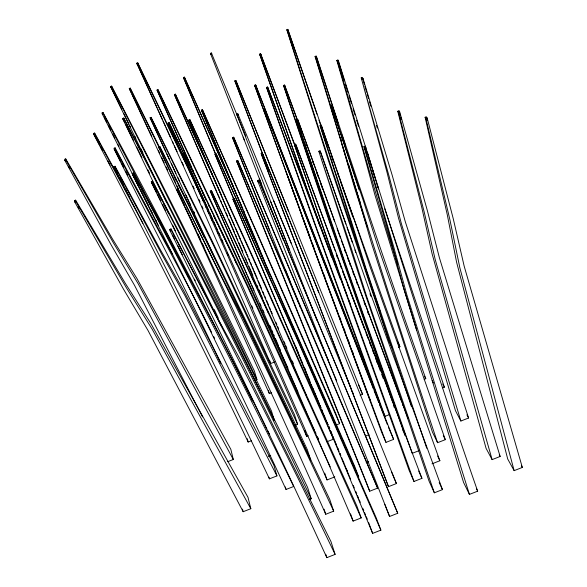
<?xml version="1.0" encoding="UTF-8"?>
<svg xmlns="http://www.w3.org/2000/svg" width="587" height="587" viewBox="0 0 587 587"><rect width="100%" height="100%" fill="white"/><g stroke="black" fill="none" stroke-linecap="round" stroke-linejoin="round"><path stroke-width="0.88" d="M274.826 361.908L270.651 363.551L193.299 187.884L136.808 63.213L137.74 62.838L190.958 173.407M137.065 64.115L137.996 63.748L137.74 62.838M166.649 202.427L110.921 87.412L110.701 86.472L111.633 86.106C160.508 180.451 208.304 275.31 254.398 371.05L256.937 379.613L255.257 380.273M110.921 87.412L111.853 87.045L111.633 86.106M244.559 140.682L210.425 53.358L211.393 52.977L245.821 136.272M271.678 392.732L269.374 393.635L188.779 215.451L168.909 173.979L129.272 88.498L130.248 88.109L159.415 147.095M129.529 89.481L130.505 89.092L130.248 88.109M392.586 348.671L388.821 340.893L328.045 159.407L286.808 29.739L287.784 29.35L328.779 147.689M286.808 29.739L287.292 30.641L288.276 30.253M215.862 154.968L183.438 77.499L184.413 77.117L233.017 186.057M183.775 78.46L184.744 78.078L184.413 77.117M206.125 200.284L157.037 90.068L158.013 89.686L215.671 210.975L288.004 368.174M252.579 401.104C204.54 303.912 154.403 207.864 102.974 112.447L101.999 112.829L102.219 113.849L158.16 225.247M157.338 91.058L158.314 90.669L158.013 89.686M102.219 113.849L103.195 113.46L102.974 112.447M320.076 226.428L259.601 54.143L260.584 53.755L298.042 153.486M259.601 54.143L260.048 55.083L261.032 54.694M268.164 312.563L230.199 223.192L174.383 94.522L175.381 94.133L211.958 173.884M174.713 95.534L175.711 95.145L175.381 94.133M162.68 201.605L123.043 119.484L122.793 118.427L123.791 118.031C174.42 215.011 223.911 312.533 271.488 411.047L274.356 420.534C225.885 319.225 175.528 218.885 124.048 119.088L123.791 118.031M123.043 119.484L124.048 119.088M251.375 440.771L248.162 442.033C198.78 338.479 146.985 236.187 93.81 134.555L93.59 133.447L94.624 133.044L129.463 196.916M93.81 134.555L94.837 134.152L94.624 133.044M262.323 153.361L234.829 80.845L235.842 80.441L288.694 211.672M234.829 80.845L235.255 81.85L236.268 81.454M215.348 259.212L150.096 117.76L151.108 117.356L211.914 240.465L294.432 414.62L297.609 424.276L295.217 425.215M150.389 118.831L151.409 118.427L151.108 117.356M437.572 442.701C400.195 331.384 364.938 219.421 330.804 107.076L330.173 105.917L331.303 105.469L363.5 201.216L378.013 246.65L445.306 439.663L437.572 442.701L432.436 432.061L371.395 242.959L358.371 198.039L315.065 56.491L316.085 56.088L316.642 57.071C351.76 164.705 387.89 271.979 425.766 378.681L424.166 379.312M315.065 56.491L315.615 57.475L316.642 57.071M227.683 461.712L233.31 459.496L230.838 449.334L137.035 278.7L112.726 239.364L65.7 158.872L64.665 159.282L64.841 160.427L111.002 244.647L134.474 285.245L202.566 416.939M296.472 200.556L254.575 85.276L255.609 84.866L379.554 402.11M64.841 160.427L65.869 160.024L65.7 158.872M254.575 85.276L255.037 86.311L256.071 85.907M308.285 435.73L306.671 436.361L226.949 253.929L168.102 123.028L169.144 122.617L183.98 153.816M269.917 274.936L201.392 110.099L202.434 109.688L258.5 236.121L335.896 413.842L339.609 423.66L336.366 424.937M168.44 124.128L169.482 123.718L169.144 122.617M201.774 111.185L202.816 110.774L260.327 241L339.609 423.66M389.174 414.701L385.028 416.33L380.699 406.38L313.561 220.91L266.52 87.419L267.591 86.993L347.328 296.244M172.343 253.936L159.114 230.251L115.067 147.843L114.017 148.254L114.274 149.399C149.656 220.749 187.165 291.005 220.624 363.302M336.85 60.446L337.899 60.035L338.494 61.048C383.964 204.738 427.923 348.869 477.664 491.172L469.431 494.401L463.561 482.411L374.792 194.488L362.759 150.067L336.85 60.446L337.444 61.459C358.077 128.898 375.717 197.203 397.663 264.238M266.52 87.419L267.019 88.498L268.09 88.079M114.274 149.399L115.323 148.988L115.067 147.843M306.473 395.887L247.039 255.198L188.823 120.1L189.895 119.682L249.079 248.58L327.876 424.746M337.444 61.459L338.494 61.048M189.197 121.238L190.276 120.812L189.895 119.682M392.219 401.141L327.898 217.344L283.484 85.445L284.541 85.027L297.558 120.269M283.484 85.445L284.005 86.502L285.062 86.084M289.413 249.798L236.737 114.208L237.808 113.783L351.437 389.46M182.557 198.685L159.128 148.218L158.798 147.036L159.877 146.618C210.234 247.039 259.623 347.915 307.295 449.649L310.765 460.157C262.022 355.333 211.591 251.346 160.207 147.792L159.877 146.618M159.128 148.218L160.207 147.792M113.951 166.693L115.03 166.268L160.368 249.695L183.415 290.161L273.858 465.183L276.932 475.903L269.433 478.845C219.802 374.124 167.699 270.688 114.208 167.904L113.951 166.693L114.788 168.308M114.208 167.904L115.287 167.478L115.03 166.268M265.053 110.539L264.546 109.387L263.431 109.828L263.945 110.98L265.053 110.539L318.565 248.499L393.62 439.369L385.96 442.378L381.499 431.841L312.357 244.845L286.148 171.991M361.218 77.851L362.34 77.411L363.023 78.526L392.153 175.095L405.294 221.688L468.602 417.995L460.876 421.033L455.461 410.673L398.529 218.144L386.928 172.02L361.218 77.851L389.108 176.291L401.273 223.273L460.876 421.033M361.893 78.966L363.023 78.526M334.803 476.879L327.04 479.931L244.566 290.675L182.939 153.251L184.069 152.803L246.716 283.55L314.412 430.088M133.352 172.996L133.645 174.251C188.691 277.46 242.402 381.323 293.683 486.476L286.052 489.47C236.825 383.575 185.309 278.84 132.537 174.684L132.244 173.429L133.352 172.996C178.683 257.898 224.608 342.441 266.828 428.972M183.32 154.506L184.457 154.058L184.069 152.803M132.537 174.684L133.645 174.251M269.771 230.786L233.017 138.84L232.555 137.637L233.67 137.197L328.368 360.543M74.498 200.6L75.613 200.16L125.288 283.301L150.668 323.21L247.993 497.343L250.825 508.709L243.15 511.717L148.005 330.459L123.483 289.127L74.703 201.906L74.498 200.6L75.4 202.185M233.017 138.84L234.132 138.4L336.696 380.809M74.703 201.906L75.818 201.466L75.613 200.16M403.174 430.462L341.935 255.154L296.516 119.726L297.646 119.286L348.392 258.918L408.141 418.67M330.804 107.076L331.934 106.636M296.516 119.726L297.088 120.915L298.218 120.474M234.184 200.167L214.959 154.19L216.097 153.743L274.665 284.167L354.577 466.049L358.76 477.15L276.719 289.692L216.097 153.743M215.4 155.438L216.537 154.99M221.842 326.71L151.651 182.975L151.314 181.677L152.451 181.229C205.729 282.486 257.781 384.331 307.581 487.364L311.191 498.759L309.635 499.368M151.651 182.975L152.789 182.528L152.451 181.229M411.458 406.732L363.441 263.174L349.698 218.291L320.04 125.618L321.192 125.163L354.915 221.607L370.162 267.063L439.868 460.736L431.988 463.833M320.04 125.618L320.671 126.843L321.823 126.388M236.583 160.941L237.742 160.486L294.806 292.825L377.602 488.12L369.707 491.224L236.583 160.941L290.712 294.439M237.067 162.232L238.227 161.777L377.602 488.12M262.316 153.163L396.408 483.556L388.491 486.667L261.156 153.618L262.316 153.163L262.851 154.447L318.8 292.553M261.156 153.618L261.685 154.902L262.851 154.447M176.87 189.3L178.037 188.845L221.563 276.506L243.099 318.411L329.718 499.361L333.687 511.145L325.741 514.271C277.702 405.72 227.932 297.983 177.259 190.65L176.87 189.3L179.982 195.911M177.259 190.65L178.426 190.188L178.037 188.845M294.417 144.556L295.591 144.094L296.178 145.371L348.296 285.37L421.936 478.346L413.974 481.472L408.985 470.033L341.619 281.327L294.417 144.556L344.129 287.014L413.974 481.472M295.012 145.833L296.178 145.371M397.788 111.288L398.969 110.818L399.747 112.051L427.373 210.674L439.384 257.686L500.146 456.466L492.111 459.621L486.087 448.358L432.098 253.767L421.752 207.314L397.788 111.288L398.566 112.521L424.174 211.936L435.172 259.351L492.111 459.621M398.566 112.521L399.747 112.051M210.219 191.017L211.408 190.548L273.425 322.49L356.801 505.869L361.188 517.939L353.11 521.117L271.333 330.188L210.219 191.017L239.247 256.967M210.674 192.404L211.87 191.934L275.574 328.515L361.188 517.939M318.814 151.299L320.01 150.83L320.663 152.15L370.815 294.38L442.459 489.624L434.351 492.809L429.009 481.01L363.859 290.198L318.814 151.299L351.811 250.003L366.552 296.061L434.351 492.809M319.46 152.62L320.663 152.15M389.585 516.479L257.583 180.613L258.794 180.136L397.737 513.273L389.585 516.479L384.786 504.306M397.737 513.273L259.344 181.515L258.133 181.992L257.583 180.613M425.12 117.261L426.331 116.784L427.182 118.06L453.201 218.511L464.178 266.175L522.335 467.435L514.146 470.649L507.726 459.034L456.576 262.118L447.345 215.04L425.12 117.261L425.964 118.537L449.921 219.802L459.87 267.87L514.146 470.649M425.964 118.537L427.182 118.06M363.962 146.669L365.187 146.185L365.936 147.52L364.71 148.005L363.962 146.669L391.529 242.644L403.775 288.577L416.609 330.026M232.951 199.103L234.176 198.626L294.542 332.433L376.15 517.69L380.875 530.149L372.642 533.385L292.531 340.372L232.951 199.103L276.294 301.564M233.457 200.541L234.683 200.057L296.868 338.662L380.875 530.149M169.775 229.4L171.008 228.908L217.425 317.772L240.252 359.56L330.958 541.552L335.111 554.399L326.827 557.65C276.594 447.764 223.985 339.059 170.171 230.896L169.775 229.4L170.582 231.029M170.171 230.896L171.411 230.412L171.008 228.908M398.368 347.321L399.916 346.712L337.342 172.409M296.42 392.71L297.954 392.101L217.183 215.444L158.314 90.669M360.154 395.22L362.531 394.288L235.842 80.441M268.266 456.37L270.702 455.409M442.745 387.824L444.374 387.178L384.764 208.825M326.842 441.784L333.482 439.171L332.543 436.611M365.76 435.928L369.076 434.622M366.163 462.556L368.717 461.551M419.191 450.596L412.221 453.333L344.356 260.503L297.088 120.915M75.818 201.466L126.506 287.938L151.996 328.889L250.825 508.709M65.869 160.024L113.812 243.539L138.202 283.77L233.31 459.496M78.108 206.932L79.01 208.517M521.461 465.887L522.335 467.435M142.89 223.324L94.837 134.152M65.113 160.075L65.993 161.667M68.657 166.444L69.545 168.036M499.266 454.866L500.146 456.466M115.287 167.478L161.674 254.083L184.89 295.51L276.932 475.903M466.9 414.818L468.602 417.995M115.323 148.988C146.794 210.506 181.376 270.365 211.643 332.499M442.723 384.03L444.374 387.178M103.195 113.46L146.163 195.794L167.992 236.025L185.58 271.26M93.59 133.447L99.511 144.828M100.355 146.457L102.468 150.521M107.964 161.087L110.077 165.152M115.624 169.929L117.716 173.972M119.807 178.015L123.571 185.301M125.662 189.344L126.499 190.966M171.411 230.412C227.69 337.547 282.677 445.298 335.111 554.399M432.186 380.581L433.397 382.951M174.06 176.474L176.115 180.517M178.177 184.553L190.944 209.588L204.232 237.397M152.789 182.528C207.138 287.168 260.276 392.387 311.191 498.759M114.436 149.069L120.651 161.293M121.48 162.922L123.549 166.994M125.625 171.066L127.695 175.139M424.599 376.384L425.766 378.681M267.657 430.601L269.719 434.681M213.712 336.593L214.534 338.229M111.853 87.045C161.484 183.944 210.051 281.342 256.937 379.613M104.471 117.738L106.533 121.832M108.595 125.926L110.65 130.013M112.711 134.107L114.773 138.202M118.068 144.747L118.897 146.383M132.244 173.429L134.702 178.316M135.524 179.938L138.803 186.446M140.851 190.518L144.131 197.027M144.952 198.655L148.232 205.164M150.279 209.229L152.327 213.301M155.606 219.809L156.428 221.438M476.468 488.78L477.664 491.172M185.991 272.082L188.449 276.991M163.868 204.071L168.711 213.763M397.619 342.06L399.916 346.712M172.6 235.101L174.618 239.18M177.839 245.696L182.278 254.663M194.378 279.118L195.185 280.747M443.295 435.583L445.306 439.663M130.505 89.092L160.706 150.742M161.506 152.385L162.313 154.029M178.426 190.188C231.483 296.552 283.528 403.379 333.687 511.145M151.314 181.677L156.538 192.323M157.338 193.959L160.552 200.512M162.555 204.606L165.365 210.337M172.593 225.078L175.396 230.816M213.389 215.422L217.799 224.469M218.606 226.112L233.604 257.37M122.793 118.427L124.789 122.514M125.581 124.15L133.557 140.491M136.749 147.029L141.929 157.654M147.909 169.907L149.509 173.172M196.307 185.727L137.996 63.748M151.409 118.427L213.463 245.271L297.609 424.276M110.701 86.472L121.847 109.453M123.835 113.555L129.008 124.224M129.808 125.86L130.6 127.504M134.981 136.529L135.773 138.172M140.946 148.841L142.942 152.943M189.08 201.723L190.643 205.002M193.776 211.562L194.561 213.198M437.616 455.996L439.868 460.736M202.332 192.411L203.117 194.055M208.194 204.731L208.972 206.367M184.457 154.058L248.617 289.083L330.239 466.929M169.482 123.718L183.511 153.456M180.759 197.57L184.641 205.832M185.419 207.482L188.141 213.272M188.919 214.923L195.911 229.796M197.856 233.934L200.571 239.716M202.515 243.847L204.071 247.156M129.272 88.498L131.209 92.621M131.987 94.272L148.298 128.957M149.076 130.608L151.798 136.389M158.395 150.426L159.561 152.906M161.506 157.037L164.221 162.819M166.165 166.943L167.721 170.252M213.103 176.371L213.866 178.008M158.798 147.036L159.965 149.524M160.743 151.182L175.887 183.511M176.665 185.169L178.221 188.486M214.343 309.576L218.203 317.883M439.193 482.573L442.459 489.624M221.057 194.326L175.711 95.145M174.383 145.877L177.061 151.629M182.036 162.328L183.562 165.615M150.096 117.76L165.916 151.842M166.686 153.508L169.394 159.326M171.323 163.487L175.953 173.466M177.883 177.619L179.424 180.943M185.984 195.082L187.143 197.577M187.913 199.235L188.691 200.901M315.182 431.746L315.953 433.404M317.486 436.721L318.638 439.215M234.36 259.021L236.642 263.952M196.704 186.541L199.345 192.257M200.094 193.886L201.224 196.337M207.703 210.792L208.847 213.286M210.762 217.432L212.296 220.756M217.271 231.542L218.041 233.2M377.045 362.157L378.85 366.134L357.674 310.662M190.276 120.812L250.906 253.679L333.482 439.171M136.808 63.213L157.089 107.854M157.837 109.505L162.35 119.432M163.098 121.083L165.351 126.044M166.099 127.695L170.612 137.615M172.49 141.753L173.238 143.404M392.586 401.956L396.636 410.907L330.114 222.187L284.005 86.502M234.14 188.544L234.888 190.21M251.023 283.66L247.699 276.169M251.764 285.311L253.995 290.272M259.938 303.486L261.054 305.966M262.91 310.097L264.025 312.577M182.939 153.251L200.497 192.301M201.246 193.967L208.715 210.579M209.464 212.245L212.824 219.721M213.573 221.387L215.811 226.369M216.559 228.027L217.307 229.693M218.43 232.188L219.92 235.504M221.791 239.665L222.913 242.152M168.102 123.028L185.815 162.328M186.571 163.993L191.091 174.031M191.846 175.704L203.528 201.62M205.413 205.802L206.169 207.475M240.252 202.911L184.744 78.078M157.037 90.068L191.707 167.537M192.455 169.203L193.571 171.705M418.663 471.016L421.936 478.346M210.784 178.257L216.97 192.25M217.696 193.893L219.876 198.839M220.602 200.483L221.695 202.955M222.422 204.599L223.515 207.072M224.241 208.715L224.975 210.359M226.061 212.832L227.521 216.126M193.079 186.196L194.18 188.684M198.949 199.463L200.05 201.95M201.884 206.096L202.985 208.583M226.494 207.372L234.587 225.804M235.321 227.477L240.465 239.203M241.198 240.883L242.306 243.392M243.04 245.065L246.305 252.593M239.98 258.64L245.131 270.328M245.865 271.994L246.966 274.503M227.132 253.114L228.226 255.602M251.779 305.849L252.865 308.336M240.619 203.74L242.805 208.745M243.532 210.417L244.625 212.92M393.62 439.369L388.403 427.167M174.383 94.522L210.417 177.435M188.823 120.1L226.134 206.536M269.947 325.822L271.033 328.338M271.752 330.019L272.838 332.536M273.557 334.216L274.276 335.896M275.362 338.413L278.612 345.963M279.331 347.643L280.417 350.16M277.013 303.23L290.249 334.128M245.337 257.818L246.415 260.334M247.134 262.015L247.846 263.695M248.925 266.219L252.872 275.464M257.179 285.553L257.898 287.234M258.977 289.758L260.415 293.118M261.134 294.806L262.206 297.323M368.563 396.247L370.602 401.031M228.967 219.428L234.653 232.775M235.365 234.44L236.436 236.943M237.148 238.608L237.86 240.281M238.924 242.783L242.835 251.955M247.01 254.259L248.074 256.761M248.778 258.427L249.835 260.929M250.546 262.594L251.603 265.089M252.307 266.762L253.371 269.257M254.076 270.923L257.253 278.429M258.317 280.924L261.494 288.422M262.925 291.798L264.003 294.329M264.715 296.017L265.794 298.548M266.505 300.236L268.655 305.299M269.374 306.986L270.446 309.51M271.165 311.198L272.236 313.729M275.817 322.168L276.888 324.699M277.607 326.387L278.678 328.918M284.049 341.568L285.128 344.099M285.84 345.787L286.918 348.318M292.289 360.968L293.361 363.5M237.038 195.53L254.42 236.744M214.959 154.19L233.831 198.949M307.184 397.568L308.248 400.085M358.635 385.013L362.531 394.288M183.438 77.499L215.561 153.816M201.392 110.099L236.686 194.679M391.668 472.146L396.408 483.556M290.594 334.957L310.391 382.526M311.095 384.214L319.174 403.614M319.878 405.301L320.935 407.833M321.632 409.521L326.203 420.49M326.908 422.178L327.957 424.709M330.422 430.616L331.824 433.991M332.88 436.515L334.986 441.578M335.691 443.266L336.747 445.797M337.452 447.485L338.501 450.016M339.91 453.391L340.614 455.079M342.72 460.142L343.777 462.673M344.474 464.361L345.53 466.892M346.235 468.58L347.291 471.104M353.264 485.449L354.313 487.98M355.722 491.356L356.779 493.887M357.476 495.575L358.532 498.106M359.237 499.794L360.293 502.318M362.751 508.225L363.801 510.756M364.505 512.444L365.562 514.975M366.266 516.663L367.315 519.194M295.848 346.888L296.905 349.419M297.602 351.114L298.651 353.645M304.609 368.012L305.658 370.544M293.984 342.705L295.034 345.237M295.738 346.924L299.231 355.362M299.935 357.05L300.984 359.574M301.681 361.262L302.731 363.793M304.132 367.168L306.231 372.231M306.928 373.919L307.977 376.45M308.681 378.131L309.731 380.662M312.878 388.256L313.928 390.788M314.625 392.476L319.174 403.438M319.871 405.125L320.92 407.657M321.625 409.344L322.674 411.876M324.068 415.251L324.772 416.939M326.871 421.994L327.92 424.526M328.617 426.213L329.667 428.745M330.364 430.432L332.117 434.651M332.814 436.339L333.864 438.871M334.561 440.551L335.962 443.926M337.011 446.458L339.11 451.52M339.814 453.208L340.864 455.739M341.561 457.427L342.61 459.951M343.307 461.639L344.356 464.17M345.758 467.546L350.652 479.359M273.645 200.666L291.218 243.216M352.134 391.147L353.176 393.686M254.773 237.588L263.057 257.664M263.746 259.337L264.436 261.01M237.808 113.783L238.263 114.913L237.185 115.331L236.737 114.208M291.049 295.276L306.568 333.842M306.913 334.685L365.305 479.748M211.393 52.977L211.768 53.901L210.799 54.283L210.425 53.358M232.555 137.637L298.827 303.457M285.348 269.455L290.734 282.978M299.495 305.145L300.507 307.669M258.794 180.136L259.344 181.515M331.706 282.56L264.546 109.387M332.044 283.404L354.049 339.55M354.717 341.252L371.057 382.937M371.725 384.632L373.391 388.887M374.058 390.59L378.732 402.499M379.393 404.201L381.066 408.449M381.733 410.152L387.398 424.614M361.064 355.964L255.609 84.866M361.731 357.666L364.065 363.632M364.732 365.334L366.398 369.59M367.066 371.292L372.73 385.769M259.491 179.028L283.536 240.421M243.128 137.079L261.193 183.32M312.959 310.215L270.754 201.803M313.619 311.917L315.278 316.18M315.945 317.883L316.943 320.443M348.641 299.663L350.292 303.941M317.384 219.406L332.293 258.207M233.67 137.197L234.132 138.4M332.624 259.058L340.497 279.573M388.491 486.667L261.685 154.902M365.62 480.57L369.707 491.224M336.498 255.184L337.481 257.744M340.086 264.576L341.715 268.839M342.368 270.548L357.028 308.953M361.225 320.407L364.476 328.977M366.105 333.262L368.056 338.406M369.355 341.832L370.984 346.117M372.936 351.261L373.912 353.829M375.863 358.973L377.485 363.258M378.791 366.684L380.413 370.969M381.719 374.396L383.34 378.681M393.422 405.243L394.398 407.818M402.858 430.095L403.834 432.663M347.365 283.939L349.294 289.031M350.263 291.57L360.895 319.555M235.255 81.85L269.389 171.705M237.742 160.486L238.227 161.777M267.591 86.993L317.068 218.547M341.223 240.193L348.216 258.845M348.531 259.703L401.119 400.297M402.396 403.731L403.042 405.441M260.584 53.755L294.197 143.874M347.842 258.72L348.795 261.288M349.434 263.005L350.395 265.573M352.941 272.427L353.902 275.002M356.448 281.855L357.41 284.424M364.094 302.422L365.055 304.991M367.601 311.844L368.555 314.419M295.591 144.094L329.344 234.763M303.567 219.626L310.127 237.295M312.313 243.179L313.876 247.384M385.96 442.378L314.581 250.069L255.037 86.311M323.98 274.628L324.934 277.203M339.88 317.501L340.834 320.069M344.019 328.647L344.973 331.215M348.15 339.792L349.104 342.368M352.288 350.938L353.242 353.513M301.535 214.886L368.247 395.396M368.636 522.547L372.642 533.385M300.683 128.817L302.246 133.088M305.996 143.338L306.935 145.906M312.555 161.286L313.495 163.854M316.62 172.395L318.183 176.672M369.964 293.691L370.903 296.274M329.659 235.622L335.228 250.884M336.16 253.423L341.729 268.685M342.969 272.075L345.75 279.705M385.028 416.33L315.725 225.841L267.019 88.498M330.371 430.638L331.926 434.901M297.646 119.286L330.393 209.647M284.541 85.027L297.015 119.388M328.823 249.372L305.842 185.675L260.048 55.083M330.063 252.814L331.611 257.113M288.122 176.804L303.259 218.775M320.649 183.577L322.813 189.616M234.176 198.626L234.683 200.057M202.434 109.688L202.816 110.774M320.01 150.83L345.853 224.095M347.064 227.543L352.237 242.189M330.701 210.506L334.656 221.703M337.092 228.6L340.445 238.073M344.708 250.135L345.626 252.718M350.542 513.845L353.11 521.117M404.076 433.052L404.979 435.642M321.192 125.163L338.185 174.588M340.269 180.657L352.787 217.073M287.784 29.35L316.973 114.157M354.893 249.923L355.773 252.498M324.699 473.071L327.04 479.931M426.727 448.248L366.046 268.685L351.789 222.84L320.671 126.843M380.655 313.04L330.121 163.648L287.292 30.641M331.376 155.394L333.394 161.388M304.726 430.557L306.671 436.361M318.983 120.181L320.986 126.198M211.408 190.548L211.87 191.934M316.085 56.088L337.973 122.734M341.95 134.856L344.51 142.641M331.303 105.469L359.097 189.887M357.351 193.857L360.198 202.559M324.09 509.2L325.741 514.271M367.227 226.993L354.768 188.42L342.03 144.6M269.58 360.198L270.651 363.551M469.431 494.401L406.762 294.527L393.899 247.545L364.71 148.005M344.796 143.507L345.611 146.119M325.748 554.209L326.827 557.65M337.899 60.035L344.415 80.955M345.501 84.44L347.944 92.291M349.03 95.776L351.474 103.62M353.103 108.852L355.003 114.957M356.632 120.188L358.532 126.286M365.187 146.185L367.902 154.917M368.988 158.409L371.432 166.268M372.518 169.76L374.961 177.619M376.59 182.858L378.49 188.97M315.615 57.475L332.462 111.699M333.548 115.199L334.906 119.572M340.614 137.938L341.429 140.564M268.369 390.362L269.374 393.635M367.579 152.869L376.113 181.31M377.147 184.758L377.925 187.348M362.597 78.284L364.402 84.396M364.923 86.142L366.728 92.254M367.242 94.001L368.533 98.367M369.561 101.859L370.852 106.225M376.531 125.435L377.302 128.054M348.788 165.028L350.079 169.401M350.6 171.147L352.413 177.259M352.926 179.013L357.065 192.991M285.304 486.917L286.052 489.47M268.971 477.194L269.433 478.845M398.969 110.818L400.173 115.228M400.65 116.989L401.369 119.638M247.288 438.716L248.162 442.033M426.558 117.679L427.219 120.342M242.519 509.09L243.15 511.717M329.747 428.928L328.625 426.419L329.718 428.928"/></g></svg>
